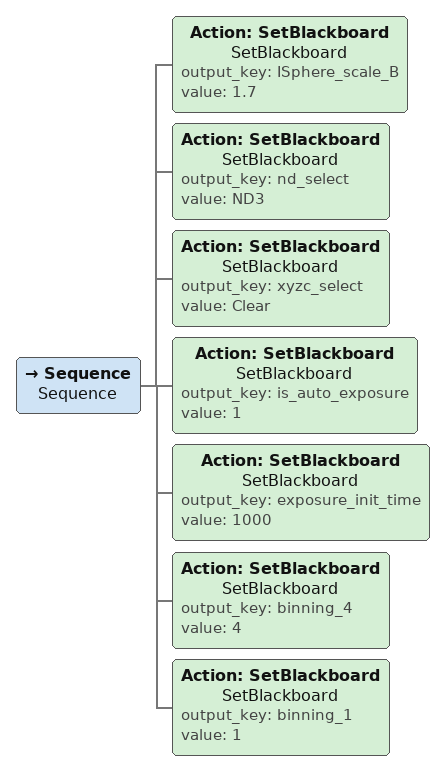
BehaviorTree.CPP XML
<Sequence name="Sequence">
 <Action name="SetBlackboard" ID="SetBlackboard" output_key="ISphere_scale_B" value="1.7"/>
 <Action name="SetBlackboard" ID="SetBlackboard" output_key="nd_select" value="ND3"/>
 <Action name="SetBlackboard" ID="SetBlackboard" output_key="xyzc_select" value="Clear"/>
 <Action name="SetBlackboard" ID="SetBlackboard" output_key="is_auto_exposure" value="1"/>
 <Action name="SetBlackboard" ID="SetBlackboard" output_key="exposure_init_time" value="1000"/>
 <Action name="SetBlackboard" ID="SetBlackboard" output_key="binning_4" value="4"/>
 <Action name="SetBlackboard" ID="SetBlackboard" output_key="binning_1" value="1"/>
</Sequence>
